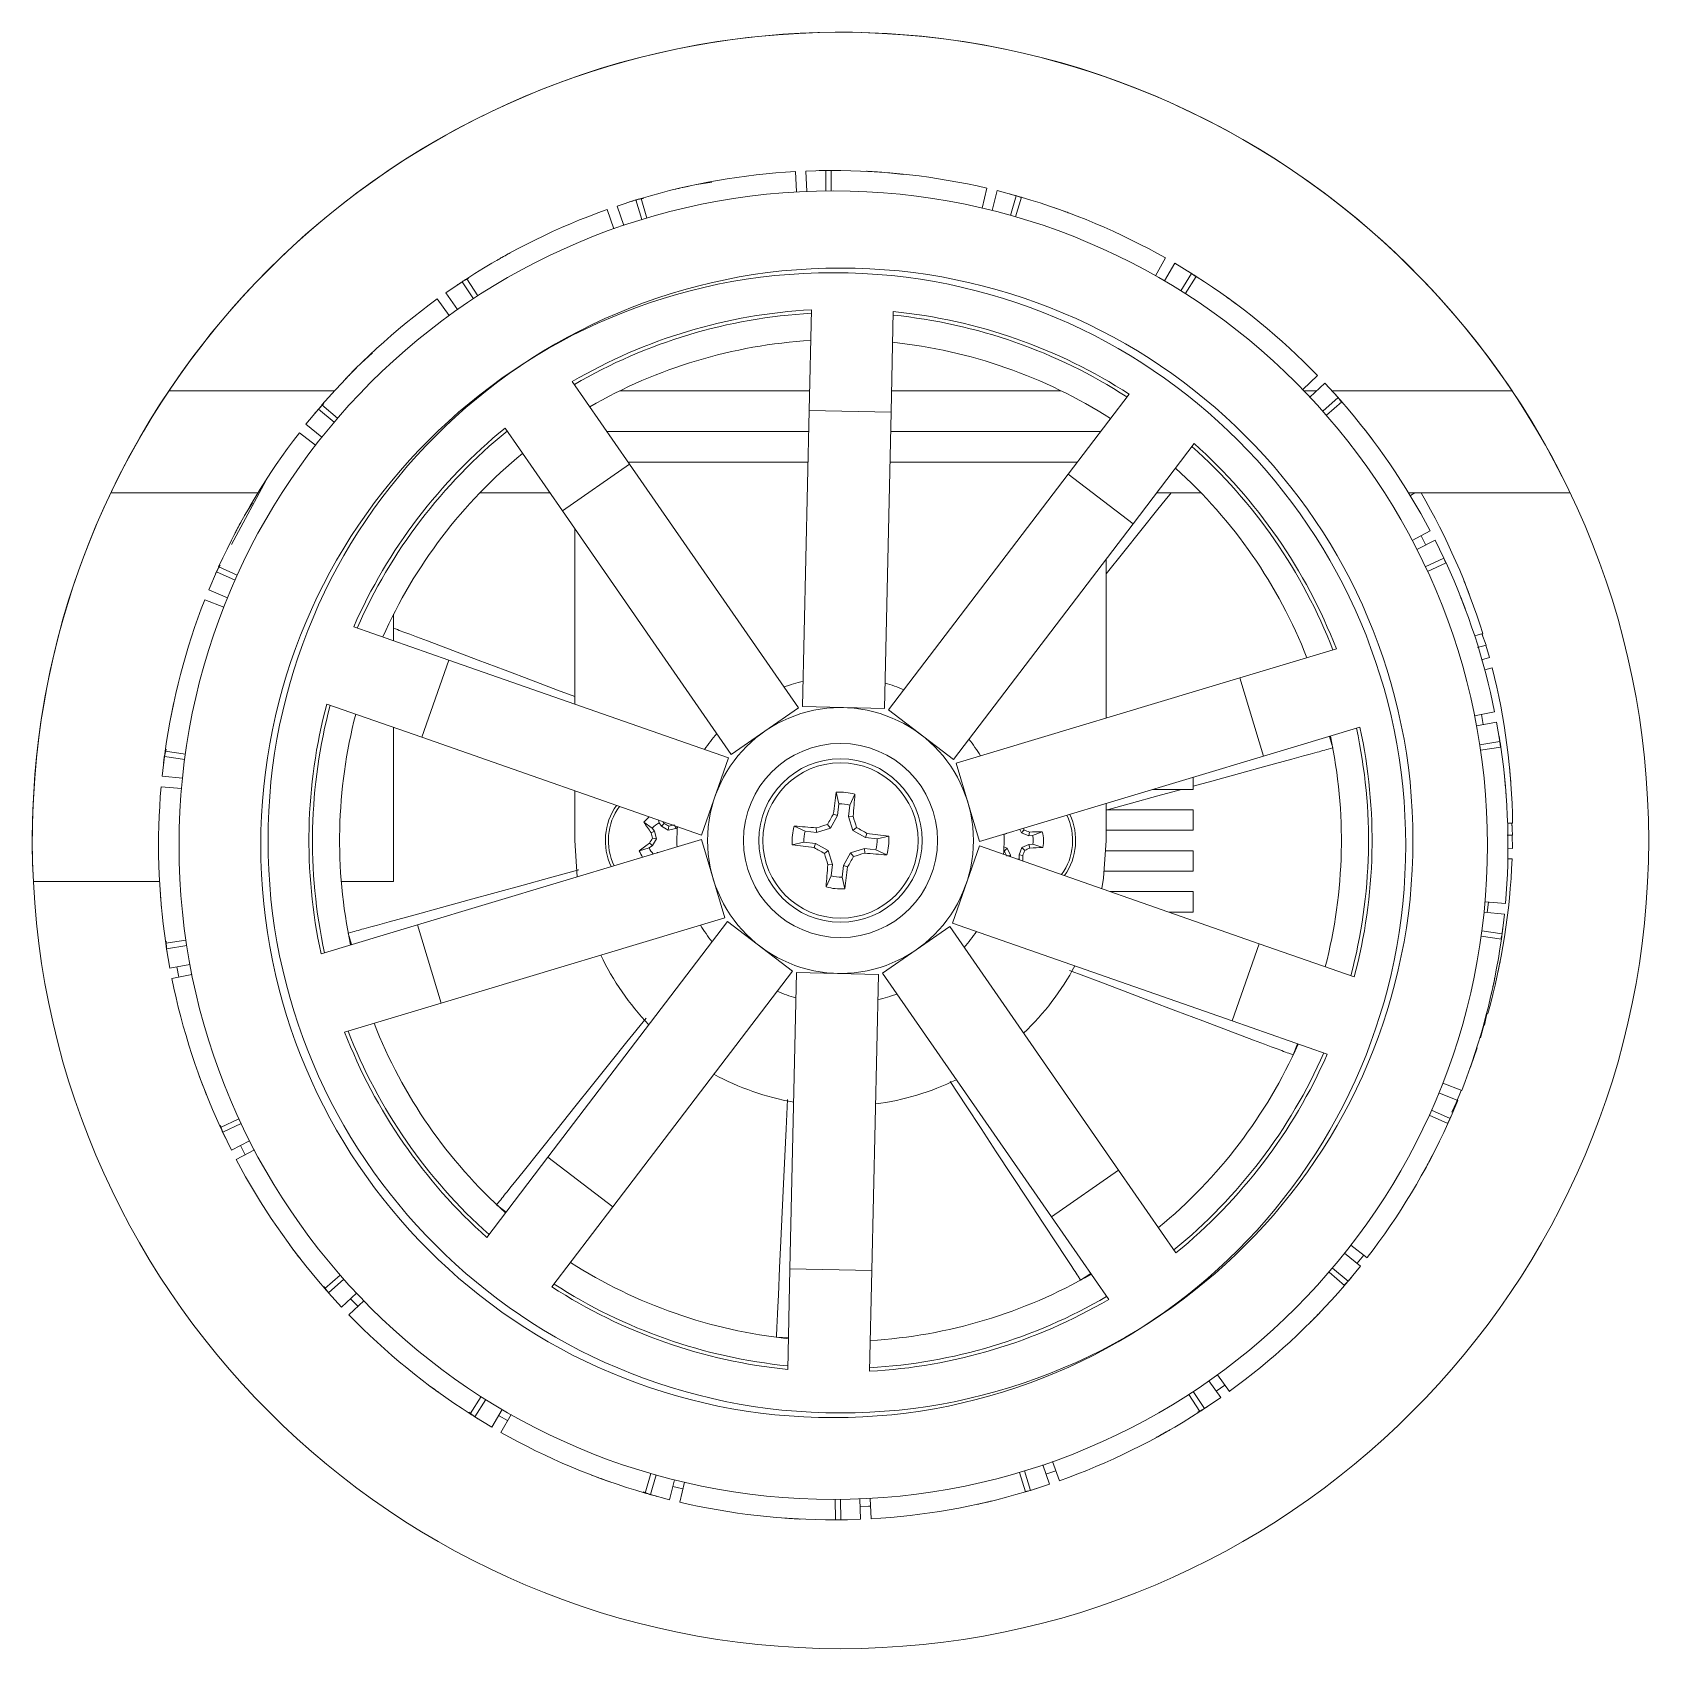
# Model space of a CAD drawing. Header units: inches. Extents: x -1846 to 3013, y 0 to 1997.
# Drawn here: x 2036.7 to 2115.7, y 638.7 to 717.7 of the extents above; entities that cross this region are included whole.
import ezdxf

# ---------------------------------------------------------------- set-up
doc = ezdxf.new("R2010")
doc.units = ezdxf.units.IN
doc.layers.get('0').update_dxf_attribs({"color": 2, "lineweight": 0})

msp = doc.modelspace()

# ---------------------------------------------------------------- linework, layer by layer
for p, q in [((2074.062, 709.917), (2074.006, 710.916)), ((2074.525, 710.941), (2075.488, 710.966)), ((2074.565, 709.942), (2074.525, 710.941)), ((2075.499, 709.966), (2075.488, 710.966)), ((2075.488, 710.966), (2075.756, 710.947)), ((2075.759, 709.968), (2075.756, 710.968)), ((2078.233, 710.882), (2078.524, 710.86)), ((2078.56, 710.857), (2079.296, 710.764)), ((2069.184, 710.286), (2069.917, 710.404)), ((2083.136, 709.13), (2083.363, 710.103)), ((2083.626, 709.011), (2083.869, 709.981)), ((2083.869, 709.981), (2084.8, 709.734)), ((2065.29, 709.229), (2066.207, 709.525)), ((2065.61, 708.282), (2065.29, 709.229)), ((2066.207, 709.525), (2066.575, 709.605)), ((2066.499, 708.568), (2066.207, 709.525)), ((2066.748, 708.643), (2066.463, 709.602)), ((2084.529, 708.771), (2084.8, 709.734)), ((2084.779, 708.7), (2085.058, 709.66)), ((2084.8, 709.734), (2085.052, 709.64)), ((2065.134, 708.117), (2064.798, 709.059)), ((2091.62, 705.817), (2092.113, 706.688)), ((2092.057, 705.566), (2092.563, 706.428)), ((2092.563, 706.428), (2093.387, 705.928)), ((2056.91, 704.985), (2057.707, 705.527)), ((2057.707, 705.527), (2058.038, 705.708)), ((2058.257, 704.692), (2057.707, 705.527)), ((2058.475, 704.834), (2057.932, 705.673)), ((2092.856, 705.081), (2093.387, 705.928)), ((2093.076, 704.942), (2093.614, 705.785)), ((2093.387, 705.928), (2093.603, 705.767)), ((2057.074, 703.874), (2056.487, 704.683)), ((2057.485, 704.166), (2056.91, 704.985)), ((2074.797, 704.158), (2074.686, 699.236)), ((2078.796, 704.068), (2078.685, 699.146)), ((2052.772, 701.547), (2053.324, 702.042)), ((2063.096, 700.645), (2065.899, 696.598)), ((2098.828, 700.249), (2099.546, 700.945)), ((2099.176, 699.884), (2099.905, 700.569)), ((2099.905, 700.569), (2100.554, 699.857)), ((2043.372, 700.196), (2051.469, 700.196)), ((2065.431, 700.196), (2074.708, 700.196)), ((2078.709, 700.196), (2086.995, 700.196)), ((2090.327, 700.032), (2087.345, 696.115)), ((2098.879, 700.196), (2099.508, 700.196)), ((2099.806, 699.194), (2100.554, 699.857)), ((2100.245, 700.196), (2109.054, 700.196)), ((2100.554, 699.857), (2100.716, 699.643)), ((2050.066, 698.552), (2050.678, 699.296)), ((2050.678, 699.296), (2050.944, 699.563)), ((2051.441, 698.65), (2050.678, 699.296)), ((2051.61, 698.848), (2050.852, 699.5)), ((2074.686, 699.236), (2074.36, 684.745)), ((2078.685, 699.146), (2074.686, 699.236)), ((2078.685, 699.146), (2078.359, 684.655)), ((2099.978, 698.999), (2100.731, 699.656)), ((2050.536, 697.532), (2049.745, 698.143)), ((2050.848, 697.928), (2050.066, 698.552)), ((2059.808, 698.367), (2062.611, 694.32)), ((2074.663, 698.196), (2064.792, 698.196)), ((2088.929, 698.196), (2078.664, 698.196)), ((2093.509, 697.609), (2090.527, 693.692)), ((2065.899, 696.598), (2062.611, 694.32)), ((2074.629, 696.696), (2065.831, 696.696)), ((2065.899, 696.598), (2074.153, 684.683)), ((2087.787, 696.696), (2078.63, 696.696)), ((2046.419, 692.68), (2048.243, 696.033)), ((2087.345, 696.115), (2078.563, 684.584)), ((2090.527, 693.692), (2087.345, 696.115)), ((2047.714, 695.196), (2040.527, 695.196)), ((2062.004, 695.196), (2058.571, 695.196)), ((2093.855, 695.196), (2091.673, 695.196)), ((2111.9, 695.196), (2104.005, 695.196)), ((2104.086, 695.063), (2104.312, 695.196)), ((2047.064, 694.087), (2047.455, 694.718)), ((2062.611, 694.32), (2070.865, 682.405)), ((2063.213, 684.865), (2063.213, 693.451)), ((2090.527, 693.692), (2081.746, 682.16)), ((2104.175, 692.875), (2105.06, 693.341)), ((2104.406, 692.427), (2105.298, 692.879)), ((2104.614, 693.101), (2104.842, 692.644)), ((2105.298, 692.879), (2105.721, 692.013)), ((2089.213, 684.187), (2089.213, 691.967)), ((2104.816, 691.588), (2105.721, 692.013)), ((2104.926, 691.352), (2105.834, 691.77)), ((2105.721, 692.013), (2105.815, 691.762)), ((2045.312, 690.452), (2045.689, 691.338)), ((2045.689, 691.338), (2045.869, 691.669)), ((2046.603, 690.933), (2045.689, 691.338)), ((2046.71, 691.17), (2045.799, 691.583)), ((2046.237, 690.073), (2045.312, 690.452)), ((2046.05, 689.605), (2045.119, 689.969)), ((2052.406, 688.647), (2057.053, 687.021)), ((2054.355, 689.262), (2054.355, 687.965)), ((2107.233, 688.201), (2107.624, 688.322)), ((2107.583, 688.309), (2107.792, 687.757)), ((2107.594, 688.313), (2107.653, 688.125)), ((2057.053, 687.021), (2055.731, 683.246)), ((2057.053, 687.021), (2070.733, 682.233)), ((2100.466, 687.566), (2095.751, 686.15)), ((2107.376, 687.637), (2107.792, 687.757)), ((2107.56, 687.03), (2107.964, 687.139)), ((2107.771, 687.751), (2107.964, 687.139)), ((2107.726, 686.543), (2108.095, 686.635)), ((2095.751, 686.15), (2081.869, 681.982)), ((2096.901, 682.319), (2095.751, 686.15)), ((2051.085, 684.872), (2055.731, 683.246)), ((2074.153, 684.683), (2070.865, 682.405)), ((2078.359, 684.655), (2074.36, 684.745)), ((2081.746, 682.16), (2078.563, 684.584)), ((2107.228, 684.294), (2108.208, 684.492)), ((2107.324, 683.799), (2108.307, 683.981)), ((2108.307, 683.981), (2108.469, 683.031)), ((2054.355, 683.728), (2054.355, 676.196)), ((2055.731, 683.246), (2069.412, 678.458)), ((2101.616, 683.735), (2096.901, 682.319)), ((2100.136, 683.29), (2100.291, 682.724)), ((2043.032, 681.34), (2043.144, 682.297)), ((2043.144, 682.297), (2043.224, 682.665)), ((2044.136, 682.165), (2043.144, 682.297)), ((2044.171, 682.423), (2043.181, 682.562)), ((2096.901, 682.319), (2083.019, 678.151)), ((2107.48, 682.878), (2108.469, 683.031)), ((2107.519, 682.621), (2108.509, 682.766)), ((2108.469, 683.031), (2108.488, 682.763)), ((2070.733, 682.233), (2069.412, 678.458)), ((2083.019, 678.151), (2081.869, 681.982)), ((2108.668, 681.517), (2108.741, 680.766)), ((2043.979, 680.736), (2042.983, 680.822)), ((2044.027, 681.238), (2043.032, 681.34)), ((2091.496, 680.696), (2093.463, 680.696)), ((2093.463, 681.287), (2093.463, 680.696)), ((2063.213, 678.196), (2063.213, 680.627)), ((2076.135, 679.989), (2076.008, 680.555)), ((2076.135, 679.989), (2076.074, 679.422)), ((2076.61, 679.365), (2076.671, 679.931)), ((2076.671, 679.931), (2076.916, 680.457)), ((2089.213, 678.196), (2089.213, 680.011)), ((2067.352, 679.054), (2067.309, 679.194)), ((2076.074, 679.422), (2075.731, 678.795)), ((2076.074, 679.422), (2075.863, 679.489)), ((2076.61, 679.365), (2076.831, 679.384)), ((2076.811, 678.678), (2076.61, 679.365)), ((2093.463, 679.696), (2089.213, 679.696)), ((2093.463, 679.696), (2093.463, 678.696)), ((2067.006, 678.801), (2066.593, 679.089)), ((2067.12, 678.646), (2066.955, 678.569)), ((2067.006, 678.801), (2067.12, 678.646)), ((2067.12, 678.646), (2067.21, 678.275)), ((2067.466, 678.898), (2067.352, 679.054)), ((2067.466, 678.898), (2067.589, 679.032)), ((2067.792, 678.7), (2067.466, 678.898)), ((2067.792, 678.7), (2067.822, 678.893)), ((2068.163, 678.79), (2067.792, 678.7)), ((2068.163, 678.79), (2068.104, 678.915)), ((2068.24, 678.846), (2068.163, 678.79)), ((2074.479, 678.654), (2073.952, 678.899)), ((2075.045, 678.593), (2074.479, 678.654)), ((2075.045, 678.593), (2075.025, 678.814)), ((2075.731, 678.795), (2075.045, 678.593)), ((2075.731, 678.795), (2075.58, 678.983)), ((2076.811, 678.678), (2076.999, 678.83)), ((2077.439, 678.335), (2076.811, 678.678)), ((2077.439, 678.335), (2077.505, 678.546)), ((2078.005, 678.274), (2077.439, 678.335)), ((2078.005, 678.274), (2078.572, 678.402)), ((2084.342, 678.546), (2084.208, 678.485)), ((2084.342, 678.546), (2084.34, 678.548)), ((2084.344, 678.549), (2084.342, 678.546)), ((2085.062, 678.567), (2084.984, 678.741)), ((2085.062, 678.567), (2085.197, 678.71)), ((2085.42, 678.432), (2085.062, 678.567)), ((2085.42, 678.432), (2085.45, 678.611)), ((2085.612, 678.437), (2085.42, 678.432)), ((2085.612, 678.437), (2086.083, 678.616)), ((2089.213, 678.696), (2093.463, 678.696)), ((2108.822, 678.455), (2109.088, 678.454)), ((2108.842, 679.04), (2109.086, 679.044)), ((2109.043, 679.043), (2109.088, 678.454)), ((2109.054, 679.043), (2109.058, 678.846)), ((2109.066, 678.454), (2109.079, 677.812)), ((2055.525, 674.073), (2069.407, 678.241)), ((2063.213, 678.196), (2063.335, 676.418)), ((2066.856, 677.835), (2066.374, 677.686)), ((2067.011, 677.949), (2066.856, 677.835)), ((2067.011, 677.949), (2066.877, 678.072)), ((2067.21, 678.275), (2067.011, 677.949)), ((2067.21, 678.275), (2067.017, 678.305)), ((2067.251, 677.594), (2067.264, 677.603)), ((2067.264, 677.603), (2067.355, 677.625)), ((2067.264, 677.603), (2067.266, 677.598)), ((2069.407, 678.241), (2070.557, 674.41)), ((2074.421, 678.118), (2073.854, 677.991)), ((2074.421, 678.118), (2074.987, 678.057)), ((2074.987, 678.057), (2074.921, 677.846)), ((2074.987, 678.057), (2075.615, 677.714)), ((2075.615, 677.714), (2075.427, 677.563)), ((2075.615, 677.714), (2075.816, 677.028)), ((2076.352, 676.97), (2076.695, 677.598)), ((2076.695, 677.598), (2077.382, 677.799)), ((2076.695, 677.598), (2076.846, 677.41)), ((2077.382, 677.799), (2077.401, 677.579)), ((2077.382, 677.799), (2077.948, 677.738)), ((2077.948, 677.738), (2078.474, 677.493)), ((2081.693, 674.16), (2083.014, 677.935)), ((2096.695, 673.147), (2083.014, 677.935)), ((2084.207, 677.885), (2084.364, 677.825)), ((2084.364, 677.825), (2084.23, 677.683)), ((2084.364, 677.825), (2084.521, 677.477)), ((2084.948, 677.49), (2085.084, 677.847)), ((2085.084, 677.847), (2085.432, 678.004)), ((2085.084, 677.847), (2085.226, 677.713)), ((2085.432, 678.004), (2085.625, 678.009)), ((2085.432, 678.004), (2085.473, 677.826)), ((2085.625, 678.009), (2086.106, 677.86)), ((2093.463, 677.696), (2089.204, 677.696)), ((2093.463, 677.696), (2093.463, 676.696)), ((2108.85, 677.818), (2109.079, 677.812)), ((2075.816, 677.028), (2075.596, 677.008)), ((2075.816, 677.028), (2075.755, 676.462)), ((2076.291, 676.404), (2076.352, 676.97)), ((2076.352, 676.97), (2076.563, 676.904)), ((2084.521, 677.477), (2084.401, 677.45)), ((2084.521, 677.477), (2084.523, 677.407)), ((2084.948, 677.49), (2085.128, 677.46)), ((2084.954, 677.297), (2084.948, 677.49)), ((2084.954, 677.297), (2084.972, 677.25)), ((2108.853, 677.301), (2109.063, 677.293)), ((2036.735, 676.196), (2042.907, 676.196)), ((2051.795, 676.196), (2054.355, 676.196)), ((2075.755, 676.462), (2075.51, 675.935)), ((2076.291, 676.404), (2076.419, 675.837)), ((2089.126, 676.696), (2093.463, 676.696)), ((2093.463, 675.696), (2089.411, 675.696)), ((2093.463, 675.696), (2093.463, 674.696)), ((2107.739, 675.2), (2108.736, 675.114)), ((2107.906, 675.183), (2107.848, 674.681)), ((2056.675, 670.242), (2070.557, 674.41)), ((2092.268, 674.696), (2093.463, 674.696)), ((2107.692, 674.698), (2108.687, 674.596)), ((2108.687, 674.596), (2108.574, 673.639)), ((2050.81, 672.658), (2055.525, 674.073)), ((2052.29, 673.102), (2052.135, 673.669)), ((2055.525, 674.073), (2056.675, 670.242)), ((2061.899, 662.701), (2070.681, 674.232)), ((2070.681, 674.232), (2073.863, 671.809)), ((2078.274, 671.71), (2081.562, 673.987)), ((2089.815, 662.072), (2081.562, 673.987)), ((2095.374, 669.372), (2081.693, 674.16)), ((2107.583, 673.77), (2108.574, 673.639)), ((2108.574, 673.639), (2108.517, 673.376)), ((2044.199, 673.315), (2043.21, 673.169)), ((2043.25, 672.904), (2043.223, 673.28)), ((2044.238, 673.058), (2043.25, 672.904)), ((2043.412, 671.955), (2043.25, 672.904)), ((2095.374, 669.372), (2096.695, 673.147)), ((2101.342, 671.521), (2096.695, 673.147)), ((2107.548, 673.513), (2108.538, 673.374)), ((2044.395, 672.137), (2043.412, 671.955)), ((2043.752, 672.017), (2043.858, 671.514)), ((2044.491, 671.642), (2043.511, 671.444)), ((2065.082, 660.277), (2073.863, 671.809)), ((2073.741, 657.247), (2074.067, 671.737)), ((2074.067, 671.737), (2078.066, 671.647)), ((2077.74, 657.157), (2078.066, 671.647)), ((2086.527, 659.795), (2078.274, 671.71)), ((2108.101, 670.934), (2108.037, 670.649)), ((2051.96, 668.827), (2056.675, 670.242)), ((2107.833, 669.741), (2107.711, 669.163)), ((2107.847, 669.747), (2107.793, 669.548)), ((2107.818, 669.745), (2107.874, 669.729)), ((2100.02, 667.745), (2095.374, 669.372)), ((2107.72, 669.279), (2107.521, 668.55)), ((2098.561, 668.256), (2098.354, 667.707)), ((2107.338, 668.063), (2107.359, 668.056)), ((2044.933, 666.454), (2044.832, 666.728)), ((2105.481, 665.862), (2106.407, 665.484)), ((2105.668, 666.331), (2106.6, 665.967)), ((2105.115, 665.003), (2106.029, 664.598)), ((2106.407, 665.484), (2106.029, 664.598)), ((2045.998, 663.923), (2045.865, 664.275)), ((2046.793, 664.584), (2045.884, 664.165)), ((2046.902, 664.348), (2045.998, 663.923)), ((2105.009, 664.766), (2105.92, 664.353)), ((2106.029, 664.598), (2105.901, 664.362)), ((2046.42, 663.057), (2045.998, 663.923)), ((2047.312, 663.509), (2046.42, 663.057)), ((2047.544, 663.061), (2046.659, 662.595)), ((2046.86, 663.279), (2047.101, 662.827)), ((2058.917, 658.784), (2061.899, 662.701)), ((2061.899, 662.701), (2065.082, 660.277)), ((2105.379, 663.216), (2105.033, 662.545)), ((2086.527, 659.795), (2089.815, 662.072)), ((2092.619, 658.026), (2089.815, 662.072)), ((2104.813, 662.136), (2104.672, 661.88)), ((2059.853, 660.014), (2059.395, 660.381)), ((2062.099, 656.361), (2065.082, 660.277)), ((2089.331, 655.748), (2086.527, 659.795)), ((2049.43, 658.207), (2049.256, 658.442)), ((2100.871, 658.007), (2101.652, 657.384)), ((2101.182, 658.404), (2101.974, 657.792)), ((2101.478, 657.518), (2101.806, 657.919)), ((2073.63, 652.325), (2073.741, 657.247)), ((2073.741, 657.247), (2077.74, 657.157)), ((2077.629, 652.235), (2077.74, 657.157)), ((2088.45, 657.019), (2087.96, 656.696)), ((2100.109, 657.088), (2100.866, 656.436)), ((2100.277, 657.286), (2101.041, 656.639)), ((2101.652, 657.384), (2101.041, 656.639)), ((2051.164, 656.078), (2050.938, 656.38)), ((2051.741, 656.937), (2050.987, 656.28)), ((2051.913, 656.742), (2051.164, 656.078)), ((2101.041, 656.639), (2100.851, 656.449)), ((2051.814, 655.367), (2051.164, 656.078)), ((2052.542, 656.052), (2051.814, 655.367)), ((2052.891, 655.687), (2052.173, 654.991)), ((2052.251, 655.778), (2052.607, 655.412)), ((2073.665, 653.87), (2073.079, 653.898)), ((2094.234, 651.769), (2094.808, 650.951)), ((2094.582, 651.267), (2095.007, 651.56)), ((2094.645, 652.062), (2095.232, 651.252)), ((2058.643, 650.994), (2058.105, 650.151)), ((2058.863, 650.855), (2058.331, 650.008)), ((2093.244, 651.102), (2093.787, 650.262)), ((2093.461, 651.244), (2094.012, 650.409)), ((2094.808, 650.951), (2094.012, 650.409)), ((2058.331, 650.008), (2058.03, 650.233)), ((2059.155, 649.508), (2058.331, 650.008)), ((2059.661, 650.37), (2059.155, 649.508)), ((2060.098, 650.119), (2059.606, 649.248)), ((2094.012, 650.409), (2093.681, 650.228)), ((2086.109, 647.654), (2086.429, 646.706)), ((2086.585, 647.819), (2086.92, 646.877)), ((2064.309, 647.055), (2064.035, 647.159)), ((2066.94, 647.236), (2066.661, 646.276)), ((2067.19, 647.165), (2066.919, 646.202)), ((2068.093, 646.925), (2067.85, 645.955)), ((2068.583, 646.806), (2068.355, 645.832)), ((2084.971, 647.292), (2085.255, 646.334)), ((2085.219, 647.367), (2085.512, 646.411)), ((2086.429, 646.706), (2085.512, 646.411)), ((2086.258, 647.204), (2086.745, 647.367)), ((2066.919, 646.202), (2066.566, 646.333)), ((2067.85, 645.955), (2066.919, 646.202)), ((2075.959, 645.968), (2075.962, 644.968)), ((2076.219, 645.97), (2076.23, 644.97)), ((2077.153, 645.994), (2077.194, 644.995)), ((2077.657, 646.018), (2077.713, 645.02)), ((2085.512, 646.411), (2085.25, 646.354)), ((2076.23, 644.97), (2075.962, 644.989)), ((2077.194, 644.995), (2076.23, 644.97))]:
    msp.add_line(p, q)
at = {"flags": 128}
for points in [[(2092.379, 695.196), (2092.317, 695.119), (2092.1, 694.848), (2091.738, 694.395), (2090.91, 693.361), (2090.078, 692.321), (2089.213, 691.241)], [(2054.355, 688.58), (2054.368, 688.575), (2054.45, 688.544), (2054.541, 688.509), (2054.632, 688.475), (2054.723, 688.441), (2054.812, 688.407), (2055.143, 688.282), (2055.467, 688.16), (2056.009, 687.955), (2057.25, 687.488), (2058.496, 687.018), (2059.807, 686.523), (2061.099, 686.035), (2062.369, 685.556), (2063.213, 685.238)], [(2107.565, 684.363), (2107.651, 683.873), (2107.653, 683.86)], [(2100.291, 682.724), (2100.071, 682.664), (2099.986, 682.64), (2099.902, 682.617), (2099.808, 682.591), (2099.714, 682.566), (2099.621, 682.54), (2099.529, 682.515), (2099.188, 682.421), (2098.853, 682.33), (2098.295, 682.176), (2097.016, 681.826), (2095.732, 681.474), (2094.38, 681.103), (2093.463, 680.852)], [(2092.896, 680.696), (2091.74, 680.379), (2090.452, 680.026), (2089.213, 679.687)], [(2067.589, 679.032), (2067.54, 679.097), (2067.523, 679.119)], [(2088.998, 675.841), (2089.081, 676.346), (2089.213, 678.196)], [(2052.135, 673.669), (2052.355, 673.729), (2052.44, 673.752), (2052.524, 673.775), (2052.619, 673.801), (2052.712, 673.827), (2052.805, 673.852), (2052.897, 673.878), (2053.238, 673.971), (2053.573, 674.063), (2054.132, 674.216), (2055.41, 674.567), (2056.694, 674.919), (2058.046, 675.289), (2059.378, 675.654), (2060.686, 676.013), (2061.975, 676.366), (2063.417, 676.762)], [(2084.882, 677.281), (2084.902, 677.285), (2084.954, 677.297)], [(2098.354, 667.707), (2098.141, 667.787), (2098.058, 667.818), (2097.977, 667.849), (2097.885, 667.883), (2097.794, 667.918), (2097.704, 667.952), (2097.614, 667.985), (2097.284, 668.11), (2096.959, 668.233), (2096.417, 668.437), (2095.177, 668.905), (2093.931, 669.375), (2092.619, 669.87), (2091.327, 670.357), (2090.058, 670.836), (2088.808, 671.308), (2087.42, 671.831)], [(2059.395, 660.381), (2059.537, 660.559), (2059.592, 660.627), (2059.647, 660.695), (2059.708, 660.772), (2059.769, 660.848), (2059.829, 660.923), (2059.889, 660.998), (2060.11, 661.274), (2060.326, 661.545), (2060.688, 661.997), (2061.517, 663.032), (2062.349, 664.072), (2063.225, 665.166), (2064.087, 666.244), (2064.935, 667.304), (2065.77, 668.347), (2066.702, 669.512)], [(2106.986, 667.009), (2107.04, 667.151), (2107.359, 668.056)], [(2087.96, 656.696), (2087.834, 656.886), (2087.786, 656.96), (2087.738, 657.033), (2087.684, 657.115), (2087.631, 657.196), (2087.578, 657.276), (2087.525, 657.356), (2087.331, 657.652), (2087.14, 657.942), (2086.822, 658.426), (2086.094, 659.533), (2085.362, 660.646), (2084.592, 661.817), (2083.833, 662.971), (2083.087, 664.104), (2082.354, 665.22), (2081.577, 666.401)], [(2106.116, 664.91), (2106.322, 665.372), (2106.578, 665.973)], [(2073.079, 653.898), (2073.089, 654.125), (2073.093, 654.213), (2073.097, 654.3), (2073.102, 654.398), (2073.107, 654.495), (2073.111, 654.592), (2073.115, 654.687), (2073.132, 655.04), (2073.148, 655.387), (2073.175, 655.966), (2073.237, 657.29), (2073.299, 658.62), (2073.364, 660.02), (2073.428, 661.4), (2073.491, 662.755), (2073.554, 664.089), (2073.62, 665.521)], [(2059.489, 650.078), (2059.517, 650.061), (2059.932, 649.824)], [(2068.011, 646.603), (2068.228, 646.549), (2068.507, 646.481)], [(2077.166, 645.616), (2077.576, 645.632), (2077.678, 645.637)]]:
    msp.add_lwpolyline(points, dxfattribs=at)
for centre, radius in [((2076.213, 678.196), 39.529), ((2075.859, 677.968), 32), ((2076.213, 678.196), 28), ((2075.859, 677.968), 28), ((2076.213, 678.196), 6.5), ((2076.213, 678.196), 4.75), ((2076.213, 678.196), 4), ((2076.213, 678.196), 3.799)]:
    msp.add_circle(centre, radius)
for centre, radius, start, end in [((2076.213, 678.196), 39.529, 25.47176, 182.90018), ((2075.859, 677.968), 33, 93.21998, 106.54268), ((2075.86, 677.95), 33.018, 90.17917, 91.20215), ((2075.859, 677.968), 33, 76.85636, 90.17902), ((2075.876, 677.915), 33.056, 106.54343, 107.56512), ((2075.869, 678.001), 32.966, 73.81472, 74.83933), ((2075.859, 677.968), 33, 60.49273, 73.81537), ((2075.859, 677.968), 33, 109.58364, 122.90632), ((2075.853, 677.958), 33.011, 57.45178, 58.47497), ((2075.86, 677.967), 33.001, 122.90606, 123.92943), ((2075.859, 677.968), 33, 44.12907, 57.45174), ((2075.859, 677.968), 33, 125.94729, 139.26994), ((2076.213, 678.196), 26, 93.12254, 120.29907), ((2076.213, 678.196), 25.825, 93.15248, 120.26914), ((2076.213, 678.196), 25.825, 57.1525, 84.26911), ((2076.213, 678.196), 26, 57.12256, 84.29906), ((2076.213, 678.196), 24.5, 93.39324, 120.02837), ((2076.213, 678.196), 24.5, 57.39323, 84.02841), ((2075.842, 677.953), 33.023, 41.08868, 42.11152), ((2075.83, 677.993), 32.961, 139.26943, 140.29405), ((2075.86, 677.968), 32.999, 27.76527, 41.08827), ((2075.859, 677.968), 33, 142.3109, 155.63357), ((2076.213, 678.196), 26, 129.12253, 156.29908), ((2076.213, 678.196), 25.825, 129.15251, 156.26911), ((2076.213, 678.196), 25.825, 21.15248, 48.26912), ((2076.213, 678.196), 26, 21.12253, 48.29908), ((2076.213, 678.196), 24.5, 129.39323, 156.02836), ((2076.213, 678.196), 24.5, 21.39317, 48.02846), ((2076.089, 678.599), 33, 17.13642, 30.19598), ((2075.83, 677.954), 33.032, 24.72487, 25.74741), ((2075.86, 677.968), 33, 11.4017, 24.72453), ((2075.865, 677.966), 33.006, 155.63375, 156.65697), ((2075.859, 677.968), 33, 158.67455, 171.99719), ((2076.089, 678.599), 32.999, 0.77265, 14.09557), ((2076.213, 678.197), 7.999, 103.18797, 110.23361), ((2076.213, 678.196), 8.001, 67.18861, 74.23293), ((2076.213, 678.196), 26, 165.12249, 192.2991), ((2076.213, 678.196), 25.825, 165.1525, 192.26909), ((2076.213, 678.196), 24.5, 165.39326, 192.02835), ((2076.212, 678.198), 7.998, 139.18765, 146.23436), ((2076.212, 678.195), 8.002, 31.18905, 38.23234), ((2076.213, 678.196), 24.5, 345.39333, 12.02828), ((2076.213, 678.196), 25.825, 345.15246, 12.2692), ((2076.213, 678.196), 26, 345.12254, 12.29909), ((2075.9, 677.974), 32.959, 8.36038, 9.3852), ((2075.866, 677.967), 33.007, 171.99736, 173.02056), ((2075.86, 677.968), 33, 355.03812, 8.36095), ((2075.859, 677.968), 33, 175.03815, 188.36087), ((2067.713, 678.196), 3, 145.08928, 205.22344), ((2134.289, 672.099), 58.892, 171.74385, 172.79124), ((2076.213, 678.196), 2.368, 72.72497, 94.97458), ((2076.213, 678.196), 1.794, 75.21068, 92.4888), ((2018.2, 684.609), 58.863, 354.90791, 355.95581), ((2067.713, 678.196), 2.854, 144.26775, 205.66281), ((2067.713, 678.196), 1.433, 126.39158, 141.44143), ((2133.608, 646.851), 66.33, 150.5245, 151.02537), ((2013.514, 659.815), 66.272, 16.67378, 17.17509), ((2084.713, 678.196), 2.854, 324.26733, 25.66294), ((2084.713, 678.196), 3, 325.08878, 25.22394), ((2102.764, 703.877), 43.849, 214.42199, 215.25012), ((2113.213, 689.243), 47.474, 192.99299, 193.32069), ((2067.713, 678.196), 0.931, 112.84259, 139.43896), ((2043.087, 637.79), 47.971, 58.96145, 59.28575), ((2078.821, 632.44), 47.738, 102.99509, 103.32098), ((2076.211, 678.196), 7.998, 175.18732, 182.23389), ((2076.213, 678.196), 2.368, 162.72442, 184.97489), ((2069.797, 620.141), 58.906, 84.90841, 85.95555), ((2076.213, 678.196), 1.794, 165.21073, 182.48821), ((2094.701, 615.148), 66.636, 106.67504, 107.17362), ((2044.787, 620.657), 66.496, 60.52533, 61.02496), ((2070.112, 620.094), 58.918, 81.74399, 82.79092), ((2076.213, 678.196), 2.368, 342.72442, 4.97489), ((2076.211, 678.196), 8.002, 355.18905, 2.23215), ((2038.804, 657.532), 50.998, 24.53541, 24.63926), ((2067.982, 634.115), 47.802, 68.56632, 68.89176), ((2086.078, 634.756), 43.86, 89.99296, 90.82089), ((2084.713, 678.196), 0.931, 348.4124, 15.01179), ((2084.713, 678.196), 1.433, 346.41379, 17.01114), ((2093.331, 643.008), 43.924, 127.03278, 127.8595), ((2067.713, 678.196), 1.433, 200.84042, 214.76803), ((2067.713, 678.196), 0.931, 202.83936, 225.21492), ((2108.983, 653.054), 48.978, 148.96499, 149.28262), ((2082.313, 736.283), 58.902, 261.74381, 262.791), ((2107.691, 735.827), 66.6, 240.52537, 241.02421), ((2139.472, 696.748), 66.856, 196.67597, 197.1729), ((2057.725, 741.246), 66.638, 286.67527, 287.17382), ((2082.63, 736.265), 58.919, 264.90861, 265.95552), ((2076.213, 678.196), 1.794, 345.21077, 2.48817), ((2127.216, 697.301), 47.251, 204.53124, 204.86048), ((2041.175, 694.717), 47.219, 338.56397, 338.89344), ((2065.521, 720.89), 47.461, 294.53108, 294.85886), ((2083.482, 721.628), 43.847, 272.60318, 273.43135), ((2134.196, 671.787), 58.832, 174.90803, 175.95648), ((2018.059, 684.305), 58.97, 351.74455, 352.79054), ((2018.337, 709.811), 66.882, 330.52656, 331.0233), ((2039.995, 676.817), 45.137, 0.47897, 0.81619), ((2076.088, 678.599), 33, 344.40922, 357.73172), ((2076.213, 678.196), 1.794, 255.21076, 272.4887), ((2076.213, 678.196), 2.368, 252.7248, 274.97463), ((2076.212, 678.196), 7.999, 211.18771, 218.23374), ((2076.213, 678.196), 8, 319.18801, 326.23331), ((2075.899, 677.963), 32.96, 351.99608, 353.02088), ((2075.877, 677.971), 33.018, 188.36108, 189.38393), ((2075.859, 677.968), 33, 338.67446, 351.99722), ((2076.213, 678.196), 13, 205.56071, 223.86084), ((2076.213, 678.196), 13, 313.56068, 331.8609), ((2075.859, 677.968), 33, 191.40178, 204.72451), ((2076.213, 678.196), 8, 247.18814, 254.23341), ((2076.213, 678.197), 8, 283.18847, 290.23311), ((2076.213, 678.196), 25.825, 201.15247, 228.26917), ((2076.213, 678.196), 24.5, 201.39325, 228.02834), ((2076.213, 678.196), 26, 201.12252, 228.29908), ((2076.213, 678.196), 24.5, 309.39324, 336.02835), ((2076.213, 678.196), 25.825, 309.15257, 336.26906), ((2076.213, 678.196), 26, 309.12254, 336.29908), ((2076.213, 678.196), 13, 241.56076, 259.86085), ((2076.213, 678.196), 13, 277.56074, 295.86088), ((2075.795, 677.997), 33.071, 335.6344, 336.65576), ((2075.861, 677.969), 33.002, 204.72435, 205.74771), ((2075.86, 677.968), 33, 322.31079, 335.63366), ((2075.859, 677.968), 33, 207.76544, 221.08809), ((2076.213, 678.196), 24.5, 237.39324, 264.02836), ((2076.213, 678.196), 24.5, 273.39321, 300.02838), ((2075.839, 677.95), 32.973, 221.08803, 222.11229), ((2076.213, 678.196), 26, 237.12251, 264.29911), ((2076.213, 678.196), 25.825, 237.15249, 264.26909), ((2075.859, 677.968), 33, 305.94734, 319.26985), ((2075.877, 677.953), 32.977, 319.26924, 320.2935), ((2076.213, 678.196), 26, 273.12255, 300.29906), ((2076.213, 678.196), 25.825, 273.15248, 300.2691), ((2075.859, 677.968), 33, 224.12902, 237.45181), ((2075.868, 677.982), 33.016, 237.45185, 238.47474), ((2075.859, 677.968), 33, 289.58368, 302.90622), ((2075.838, 678), 33.039, 302.90719, 303.9294), ((2075.859, 677.968), 33, 240.49275, 253.81534), ((2075.844, 677.914), 32.944, 253.81476, 254.8399), ((2075.859, 677.968), 33, 273.21998, 286.54268), ((2075.859, 677.968), 33, 286.54245, 287.566), ((2075.859, 677.968), 33, 256.85637, 270.17898), ((2075.859, 677.954), 32.986, 270.17885, 271.20284)]:
    msp.add_arc(centre, radius, start, end)
for points, knots in [([(2077.478, 710.928), (2077.502, 710.927), (2077.6, 710.922), (2077.812, 710.91), (2078.039, 710.897), (2078.193, 710.885), (2078.233, 710.882)], [0, 0, 0, 0, 0.098345, 0.386173, 0.842324, 1, 1, 1, 1]), ([(2068.126, 710.049), (2068.15, 710.055), (2068.245, 710.078), (2068.452, 710.126), (2068.673, 710.177), (2068.825, 710.209), (2068.864, 710.217)], [0, 0, 0, 0, 0.098354, 0.38618, 0.842324, 1, 1, 1, 1]), ([(2086.698, 709.137), (2086.721, 709.129), (2086.813, 709.097), (2087.014, 709.026), (2087.228, 708.949), (2087.372, 708.894), (2087.41, 708.88)], [0, 0, 0, 0, 0.0983585, 0.3861778, 0.8423269, 1, 1, 1, 1]), ([(2059.401, 706.571), (2059.422, 706.583), (2059.507, 706.632), (2059.692, 706.736), (2059.89, 706.848), (2060.026, 706.921), (2060.061, 706.94)], [0, 0, 0, 0, 0.098346, 0.386179, 0.842331, 1, 1, 1, 1]), ([(2095.04, 704.821), (2095.061, 704.807), (2095.14, 704.75), (2095.312, 704.625), (2095.496, 704.491), (2095.619, 704.398), (2095.651, 704.374)], [0, 0, 0, 0, 0.098354, 0.386182, 0.842329, 1, 1, 1, 1]), ([(2052.009, 700.775), (2052.026, 700.793), (2052.094, 700.864), (2052.242, 701.016), (2052.401, 701.179), (2052.511, 701.288), (2052.539, 701.316)], [0, 0, 0, 0, 0.09835, 0.386179, 0.842329, 1, 1, 1, 1]), ([(2101.829, 698.329), (2101.844, 698.31), (2101.904, 698.233), (2102.034, 698.065), (2102.173, 697.885), (2102.265, 697.76), (2102.288, 697.728)], [0, 0, 0, 0, 0.098356, 0.386181, 0.842327, 1, 1, 1, 1]), ([(2046.55, 693.132), (2046.561, 693.154), (2046.606, 693.241), (2046.705, 693.429), (2046.812, 693.63), (2046.887, 693.765), (2046.906, 693.8)], [0, 0, 0, 0, 0.098353, 0.386178, 0.842328, 1, 1, 1, 1]), ([(2106.513, 690.188), (2106.522, 690.165), (2106.558, 690.075), (2106.636, 689.877), (2106.718, 689.664), (2106.771, 689.519), (2106.785, 689.482)], [0, 0, 0, 0, 0.098352, 0.386177, 0.842326, 1, 1, 1, 1]), ([(2106.697, 690.933), (2106.706, 690.91), (2106.743, 690.819), (2106.821, 690.622), (2106.903, 690.41), (2106.957, 690.265), (2106.971, 690.227)], [0, 0, 0, 0, 0.098354, 0.386179, 0.842328, 1, 1, 1, 1]), ([(2043.465, 684.26), (2043.47, 684.285), (2043.488, 684.38), (2043.53, 684.589), (2043.576, 684.811), (2043.61, 684.963), (2043.618, 685.001)], [0, 0, 0, 0, 0.098352, 0.386178, 0.842327, 1, 1, 1, 1]), ([(2108.932, 681.81), (2108.934, 681.785), (2108.944, 681.688), (2108.963, 681.476), (2108.983, 681.25), (2108.994, 681.095), (2108.996, 681.056)], [0, 0, 0, 0, 0.098352, 0.386179, 0.842326, 1, 1, 1, 1]), ([(2108.714, 681.057), (2108.717, 681.032), (2108.726, 680.935), (2108.744, 680.724), (2108.763, 680.497), (2108.773, 680.342), (2108.776, 680.303)], [0, 0, 0, 0, 0.098351, 0.386179, 0.842326, 1, 1, 1, 1]), ([(2043.004, 674.879), (2043.002, 674.904), (2042.993, 675.001), (2042.974, 675.212), (2042.956, 675.439), (2042.945, 675.593), (2042.943, 675.633)], [0, 0, 0, 0, 0.098353, 0.386178, 0.842327, 1, 1, 1, 1]), ([(2108.492, 672.353), (2108.478, 672.282), (2108.442, 672.098), (2108.397, 671.875), (2108.364, 671.724), (2108.356, 671.685)], [0, 0, 0, 0, 0.319223, 0.825128, 1, 1, 1, 1]), ([(2108.254, 671.675), (2108.249, 671.651), (2108.23, 671.555), (2108.189, 671.347), (2108.143, 671.124), (2108.109, 670.973), (2108.1, 670.934)], [0, 0, 0, 0, 0.0983513, 0.3861785, 0.8423274, 1, 1, 1, 1]), ([(2045.205, 665.748), (2045.196, 665.771), (2045.16, 665.861), (2045.083, 666.059), (2045.001, 666.271), (2044.947, 666.417), (2044.934, 666.454)], [0, 0, 0, 0, 0.098352, 0.386179, 0.842327, 1, 1, 1, 1]), ([(2105.169, 662.804), (2105.157, 662.782), (2105.113, 662.695), (2105.014, 662.507), (2104.907, 662.306), (2104.832, 662.171), (2104.813, 662.136)], [0, 0, 0, 0, 0.098352, 0.386181, 0.842328, 1, 1, 1, 1]), ([(2049.89, 657.606), (2049.875, 657.626), (2049.815, 657.703), (2049.685, 657.871), (2049.546, 658.051), (2049.454, 658.176), (2049.43, 658.208)], [0, 0, 0, 0, 0.098355, 0.38618, 0.842327, 1, 1, 1, 1]), ([(2099.709, 655.161), (2099.692, 655.143), (2099.625, 655.072), (2099.477, 654.92), (2099.318, 654.757), (2099.208, 654.648), (2099.18, 654.62)], [0, 0, 0, 0, 0.0983539, 0.386178, 0.842329, 1, 1, 1, 1]), ([(2056.678, 651.115), (2056.658, 651.129), (2056.579, 651.186), (2056.407, 651.311), (2056.223, 651.445), (2056.1, 651.538), (2056.068, 651.562)], [0, 0, 0, 0, 0.098353, 0.386177, 0.842322, 1, 1, 1, 1]), ([(2092.318, 649.365), (2092.296, 649.353), (2092.212, 649.304), (2092.027, 649.199), (2091.828, 649.088), (2091.692, 649.015), (2091.657, 648.996)], [0, 0, 0, 0, 0.098353, 0.386183, 0.842323, 1, 1, 1, 1]), ([(2065.021, 646.799), (2064.997, 646.807), (2064.905, 646.839), (2064.705, 646.91), (2064.491, 646.987), (2064.346, 647.042), (2064.309, 647.056)], [0, 0, 0, 0, 0.098349, 0.386179, 0.842328, 1, 1, 1, 1]), ([(2083.593, 645.887), (2083.569, 645.881), (2083.474, 645.858), (2083.267, 645.81), (2083.045, 645.759), (2082.894, 645.727), (2082.855, 645.718)], [0, 0, 0, 0, 0.098355, 0.386183, 0.842331, 1, 1, 1, 1]), ([(2074.241, 645.008), (2074.216, 645.009), (2074.119, 645.014), (2073.907, 645.025), (2073.68, 645.039), (2073.525, 645.051), (2073.486, 645.054)], [0, 0, 0, 0, 0.098355, 0.386183, 0.842324, 1, 1, 1, 1])]:
    msp.add_open_spline(points, degree=3, knots=knots)

doc.saveas('drawing.dxf')
